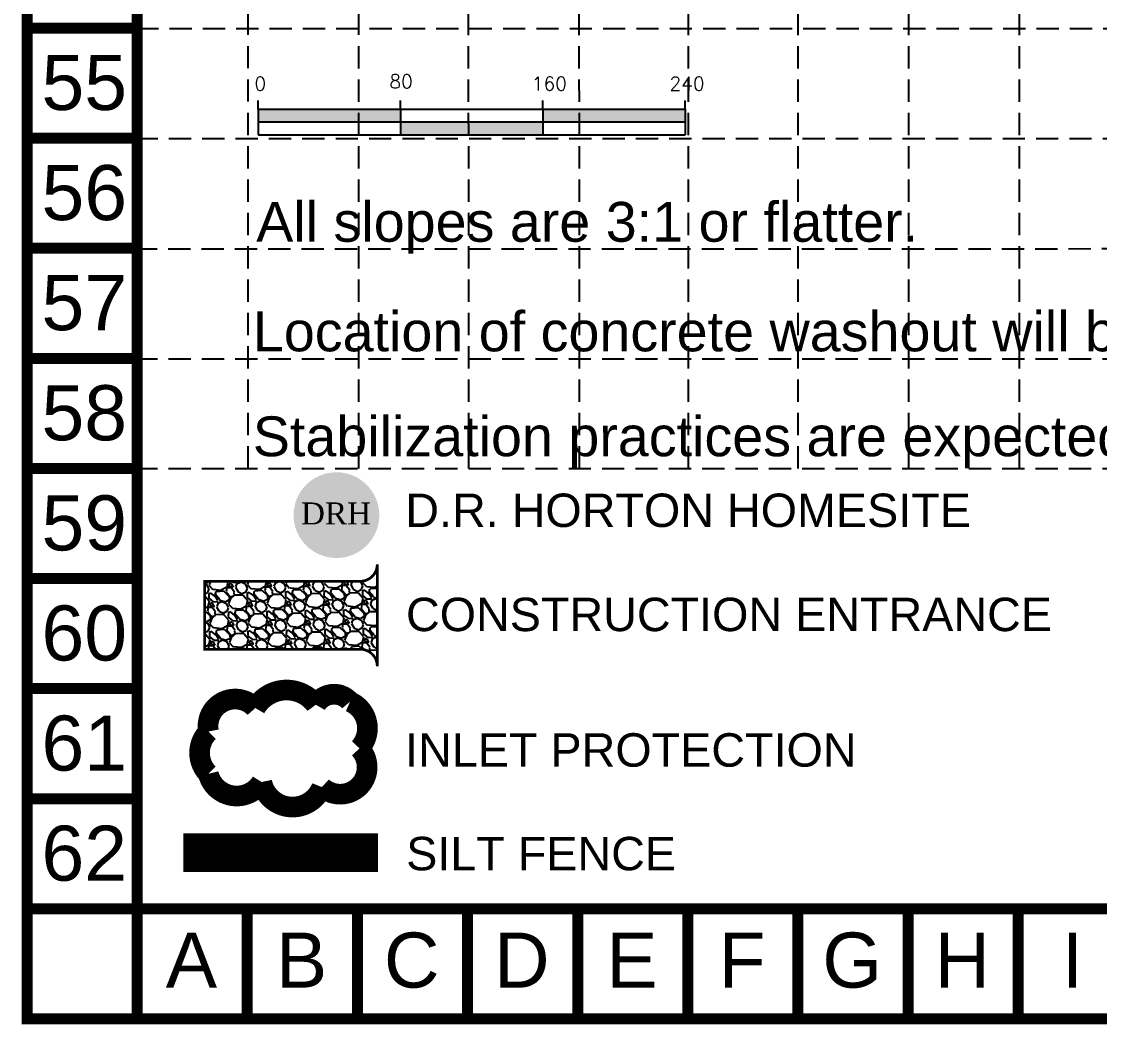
# Model space of a CAD drawing. Header units: feet. Extents: x 9681 to 12164, y 9191 to 13159.
# Drawn here: x 9681 to 10287, y 9191 to 9754 of the extents above; entities that cross this region are included whole.
import ezdxf
from ezdxf.enums import TextEntityAlignment as Align

# ---------------------------------------------------------------- set-up
doc = ezdxf.new("R2010")
doc.units = ezdxf.units.FT
doc.header["$MEASUREMENT"] = 0
doc.linetypes.add('DASHED', pattern=[0.75, 0.5, -0.25])
for name, color, linetype in [('BASE', 7, 'Continuous'), ('DRH LOTS', 1, 'Continuous'), ('GRID', 254, 'DASHED'), ('LEGEND', 7, 'Continuous'), ('PHASES', 7, 'Continuous')]:
    doc.layers.add(name, color=color, linetype=linetype)
doc.styles.add('DRHorton', font='dutcheb.ttf')
doc.styles.add('L120', font='simplex.shx', dxfattribs={"height": 4.8})
doc.styles.add("L200'", font='ARIAL.TTF', dxfattribs={"height": 0.001968503937008})
doc.styles.get("Standard").update_dxf_attribs({"font": 'ARIAL.TTF'})

# ---------------------------------------------------------------- blocks, each defined once
blk = doc.blocks.new('A$C184D5C38')
h = blk.add_hatch(color=1)
h.paths.add_polyline_path([(39.2202272718223, 19.61011787887401, 1), (-9.647214028518647e-06, 19.61011787887401, 1)])
h.paths.add_polyline_path([(1.942783491171213, 11.53364377435901), (36.96738318095959, 11.53364377435901), (36.96738318095959, 28.92146703215985), (1.942783491171213, 28.92146703215985)], flags=24)
at = {"layer": 'DRH LOTS', "color": 176, "style": 'DRHorton'}
blk.add_text('DRH', height=10.05935755088541, dxfattribs=at).set_placement((19.43043099186434, 15.36455902721718), align=Align.CENTER)
blk = doc.blocks.new('A$C78AD1E1C')
h = blk.add_hatch(color=7)
h.paths.add_polyline_path([(82.12219038407964, 7.20750807902247), (82.12219038407966, 14.41501761204927), (2.122190384079659, 14.41501761204927), (2.122190384079659, 7.207508079023682)])
h.paths.add_polyline_path([(82.12219038407964, 7.20750807902247), (82.12219038407966, -1.454012817703187e-06), (162.1221903840797, -1.454012817703187e-06), (162.1221903840797, 7.207508079021256)])
h.paths.add_polyline_path([(162.1221903840797, 14.41501761204927), (162.1221903840797, 7.207508079021256), (242.1221903840797, 7.207508079020044), (242.1221903840797, 14.41501761204927)])
at = {"color": 7}
for p, q in [((2.122190384079659, 14.41501761204927), (2.122190384079659, 19.21501761204854)), ((82.12219038407966, 14.41501761204927), (82.12219038407966, 19.21501761204854)), ((162.1221903840797, 14.41501761204927), (162.1221903840797, 19.21501761204854)), ((242.1221903840797, 14.41501761204927), (242.1221903840797, 19.21501761204854)), ((2.122190384079659, 14.41501761204927), (82.12219038407966, 14.41501761204927)), ((2.122190384079659, 14.41501761204927), (2.122190384079659, -1.454012817703187e-06)), ((82.12219038407966, 14.41501761204927), (242.1221903840797, 14.41501761204927)), ((82.12219038407966, 14.41501761204927), (82.12219038407966, -1.454012817703187e-06)), ((162.1221903840797, 14.41501761204927), (162.1221903840797, -1.454012817703187e-06)), ((242.1221903840797, 14.41501761204927), (242.1221903840797, -1.454012817703187e-06)), ((2.122190384079659, 7.207508079023683), (242.1221903840797, 7.207508079020045)), ((2.122190384079659, -1.454012817703187e-06), (82.12219038407966, -1.454012817703187e-06)), ((82.12219038407966, -1.454012817703187e-06), (242.1221903840797, -1.454012817703187e-06))]:
    blk.add_line(p, q, dxfattribs=at)
at = {"color": 7, "style": 'L120'}
for s, p in [('0', (6.305208444246091e-06, 24.93908365164316)), ('80', (75.82821423607129, 26.10985214588436)), ('160', (155.8992897291228, 24.93908365164316)), ('240', (233.3315498984794, 24.93912550965251))]:
    blk.add_text(s, height=7.68, dxfattribs=at).set_placement(p)

msp = doc.modelspace()

# ---------------------------------------------------------------- hatches: boundary and pattern name
at = {"layer": 'LEGEND'}
h = msp.add_hatch(dxfattribs=at)
h.set_pattern_fill('GRAVEL', color=4, scale=15.28076535987775, angle=-43.93425516442545, style=0)
h.set_pattern_definition([(184.0785448355745, (-11574.78633408553, 158.0285963478927), (-183.454504557789, -14.21982205218574), [2.055813048456511, -203.5258585355633]), (141.0354448355745, (-11576.83694445615, 157.8823790213937), (142.653039283051, -116.2233701285811), [3.52783973710426, -349.2560270079642]), (88.57614483557452, (-11579.57996449679, 160.1008213719451), (-6.583044616518595, -227.0695054875584), [2.487525231403783, -246.2653035242815]), (223.3394448355745, (-11586.5221893124, 161.4846561670347), (223.0500266823754, 209.482467704991), [3.212597547729979, -318.0470961022066]), (248.8994448355745, (-11588.85871290202, 159.2797895877611), (72.20617351077748, 185.0623517493876), [3.150206182765598, -311.8708399552243]), (313.3394448355745, (-11589.99280944774, 156.3408014797442), (-209.4824677049909, 223.0500266823754), [3.21259754772998, -318.0470961022066]), (353.7599448355745, (-11587.78794286844, 154.004277890097), (-249.0779589328648, 27.78761714894074), [4.248495912241453, -420.600759135066]), (28.32104483557454, (-11583.56462144708, 153.5424938090327), (310.2801431699004, 167.8769885326297), [4.011017537783593, -397.0908737674637]), (77.49534483557453, (-11580.03370969572, 155.4453694050699), (49.7957618315219, 227.8734293401977), [3.223477452666193, -319.1246192715561]), (131.3021448355745, (-11579.33576313657, 158.5923839037023), (110.4444012045875, -127.6293599748294), [3.680097283150078, -180.324690470527]), (178.4631448355746, (-11581.76473387075, 161.3570185977587), (-248.6760326645685, 6.181071478894489), [4.759163809803209, -471.157568628121]), (94.87984483557395, (-11575.73401889405, 150.8783451417112), (-13.41596124408096, 140.2414569149252), [1.624360638520362, -160.8123908479569]), (127.5349448355745, (-11575.87219733844, 152.4968249668182), (121.8503780769457, -159.838330836996), [3.090336144085597, -305.9440117412114]), (181.0657448355745, (-11577.75497572914, 154.9474103544144), (-10.60229486515523, -11.00423909635436), [2.161021117959254, -19.44923590392938]), (159.2643448355745, (-11577.25299723739, 157.010079048232), (76.2257727111416, -31.00296910015271), [1.16375252827757, -115.2110877188147]), (247.8671448355745, (-11578.3413624833, 157.422112388389), (20.80264294116822, 43.6150007129793), [1.645784271554914, -80.64365851767118]), (347.0295448355745, (-11578.96142221408, 155.8975971558957), (54.2172948099039, -9.798355072904425), [2.673049003638055, -86.42836033307184]), (117.6308448355745, (-11576.35658061782, 155.2976346305077), (11.40620150978493, -32.20880589604719), [1.932879291136287, -46.38914882956698]), (332.4552448355745, (-11584.72381918415, 163.5714415072725), (141.8491785631209, -73.01031230064248), [2.707751621770337, -268.0680981897047]), (26.4119448355745, (-11582.32298453743, 162.3192637225056), (-160.6421205348583, -78.63750015447263), [2.271653859164787, -224.8932583535877]), (249.2643448355745, (-11574.23612230097, 157.4984817686964), (31.00296910015271, 76.2257727111416), [2.327489775789778, -114.0473504713024]), (299.6762448355745, (-11575.0601889813, 155.3217512768788), (-78.23558364266883, 139.0355660015109), [2.707751621770337, -268.0680981897046]), (295.5097448355746, (-11591.29723996641, 156.7488153787581), (-33.81665803183668, 75.01990480370247), [2.61117718469591, -127.947743173161]), (250.8408448355745, (-11590.17269975087, 154.392194583832), (61.60415120235666, 174.0580053664166), [2.187869422696575, -216.5993937430335]), (22.86714483557454, (-11584.72837152835, 146.3882231617536), (75.01994103162694, 33.81657827230395), [2.327489775789781, -114.0473504713025]), (333.4197448355745, (-11582.58379656509, 147.2926786634125), (-185.4641942514814, 93.81292973680287), [2.561529978041667, -253.5907801916838]), (25.50974483557454, (-11590.12044701699, 151.5833460380181), (-75.01990480370247, -33.81665803183664), [1.305588592347955, -129.253331765509]), (57.37564483557452, (-11585.38862566982, 147.0243606568401), (31.40496467766733, 54.61921752192143), [0.7791662257001664, -77.1377466788583]), (122.0295448355745, (-11584.96855344752, 147.6805953572002), (22.41044209365054, -42.81109485545448), [3.150206182765594, -59.8539938763731]), (142.0747448355744, (-11586.63928600651, 150.3512654585847), (120.6446385179936, -95.01868502139082), [2.919390222004644, -289.0192193977952]), (259.7558448355745, (-11579.91562845666, 154.907215943751), (10.20032810359849, 32.61077224894149), [2.203822541732288, -52.89175628234027]), (309.2229448355745, (-11580.30756459148, 152.7385243340541), (165.8673318014592, -202.2475095987604), [3.847605033025029, -380.9122411965677]), (17.01114483557456, (-11577.87457441625, 149.7578243672542), (-118.2329882310583, -34.62048744410803), [1.573246478391569, -155.7518597837261]), (46.06574483557452, (-11576.37015638911, 150.2180910002025), (-0.4019441068179461, 21.60652727539236), [0.916845921592665, -14.36391943828509]), (76.3221448355745, (-11586.54130197282, 150.8934383610485), (-30.1991806301061, -119.4387889880805), [2.122865046855658, -210.1643119923861]), (4.078544835574534, (-11586.03932348108, 152.9561070548589), (183.454504557789, 14.21982205218577), [4.111626096913022, -201.4700454871067]), (316.0657448355745, (-11581.93810273982, 153.2485417079133), (21.60652727539236, 0.4019441068179488), [3.972998993568217, -11.30776636630954]), (281.3705448355745, (-11579.07700146014, 150.491945895983), (-35.82616136415588, 183.0525995547265), [2.416102934111711, -239.194007107875]), (210.1203448355745, (-11578.60065706289, 148.1232667778404), (-53.41340215284831, -33.41465374755559), [2.224909997928922, -109.0207427061708]), (163.7117448355745, (-11580.52514731233, 147.0067654444756), (-315.1034296123547, 91.4010538593692), [3.622534640039397, -358.631525313749]), (131.4918448355745, (-11584.00228888173, 148.0227807511128), (-132.4528336634843, 148.8339749969782), [3.83240067149198, -379.4072538970413])])
edge = h.paths.add_edge_path()
edge.add_line((9881.190290386154, 9391.958350785477), (9881.190290386154, 9449.267340429902))
edge.add_arc((9871.638794031607, 9449.267340429888), 9.551496354545266, -89.96094406197483, 9.271161616197787e-11, ccw=False)
edge.add_line((9871.645304853591, 9439.715846294408), (9784.111695266462, 9439.707917795817))
edge.add_line((9784.111695266462, 9439.707917795819), (9784.111695266462, 9401.473293004055))
edge.add_line((9784.111695266462, 9401.473293004054), (9871.632283209672, 9401.509844920916))
edge.add_arc((9871.638794031644, 9391.958350785473), 9.551496354510038, 2.5693225325085223e-11, 90.03905593795957, ccw=False)

# ---------------------------------------------------------------- linework, layer by layer
at = {"layer": 'BASE', "const_width": 6.191450106174835}
for points in [[(12160.89283878322, 9193.600787730495), (12160.89283878322, 13156.12885568219), (9684.312796313248, 13156.12885568219), (9684.312796313248, 9193.600787730495)], [(12098.9783377215, 9255.515288792052), (12098.9783377215, 13094.21435462063), (9746.22729737514, 13094.21435462063), (9746.22729737514, 9255.515288792052)]]:
    msp.add_lwpolyline(points, close=True, dxfattribs=at)
for points in [[(9746.22729737514, 9750.831297286182), (9684.312796313248, 9750.831297286182)], [(9746.22729737514, 9688.91679622429), (9684.312796313248, 9688.91679622429)], [(9746.22729737514, 9627.002295162732), (9684.312796313248, 9627.002295162732)], [(9746.22729737514, 9565.08779410084), (9684.312796313248, 9565.08779410084)], [(9746.22729737514, 9503.173293039285), (9684.312796313248, 9503.173293039285)], [(9746.22729737514, 9441.258791977392), (9684.312796313248, 9441.258791977392)], [(9746.22729737514, 9379.344290915667), (9684.312796313248, 9379.344290915667)], [(9746.22729737514, 9317.429789853944), (9684.312796313248, 9317.429789853944)], [(9746.22729737514, 9255.515288792052), (9684.312796313248, 9255.515288792052)], [(9746.22729737514, 9255.515288792052), (9746.22729737514, 9193.600787730495)], [(9808.141798436864, 9255.515288792052), (9808.141798436864, 9193.600787730495)], [(9870.056299498588, 9255.515288792052), (9870.056299498588, 9193.600787730495)], [(9931.970800560313, 9255.515288792052), (9931.970800560313, 9193.600787730495)], [(9993.885301622036, 9255.515288792052), (9993.885301622036, 9193.600787730495)], [(10055.79980268376, 9255.515288792052), (10055.79980268376, 9193.600787730495)], [(10117.71430374549, 9255.515288792052), (10117.71430374549, 9193.600787730495)], [(10179.62880480738, 9255.515288792052), (10179.62880480738, 9193.600787730495)], [(10241.5433058691, 9255.515288792052), (10241.5433058691, 9193.600787730495)]]:
    msp.add_lwpolyline(points, dxfattribs=at)
at = {"layer": 'GRID', "color": 253, "linetype": 'DASHED', "ltscale": 25}
for p, q in [((9808.706983504517, 9503.182005071963), (9808.371910215648, 13091.88809069694)), ((9870.88412692425, 9503.172229524778), (9870.114315322993, 13091.86020837599)), ((9932.613324430708, 9503.162524404059), (9932.042792543312, 13091.69705077459)), ((9994.85762352442, 9503.152738298597), (9993.87691830374, 13091.60123952297)), ((10056.20774014637, 9503.143092777318), (10055.94630971037, 13092.08008605193)), ((10117.74069884078, 9503.133418509444), (10117.93481019295, 13091.96501467641)), ((10180.12191584507, 9503.123610877623), (10179.78873085901, 13091.73681774549)), ((10242.25639381901, 9503.113842038338), (10241.62392937561, 13091.7897510443)), ((9745.639481128119, 9750.62429145238), (12098.39052147465, 9750.62429145238)), ((9745.31704357081, 9688.758358974703), (12096.42183592962, 9688.626141419367)), ((9744.878362572495, 9626.669200249758), (12096.42684212512, 9627.086748115504)), ((9745.085038035179, 9564.89273584422), (12096.65549244157, 9564.727360570643)), ((9745.085934674911, 9503.192007631274), (12096.57388634672, 9502.82230455129))]:
    msp.add_line(p, q, dxfattribs=at)
at = {"layer": 'LEGEND', "color": 4, "const_width": 1.528076535987775}
msp.add_lwpolyline([(9881.190290386154, 9391.958350785477), (9881.190290386154, 9449.267340429902, -0.4140139244211871), (9871.645304853591, 9439.715846294408), (9784.111695266462, 9439.707917795819), (9784.111695266462, 9401.473293004054), (9871.63228320967, 9401.509844920916, -0.4144132285109485)], format="xyb", close=True, dxfattribs=at)
at = {"layer": 'LEGEND', "color": 170, "ltscale": 100, "const_width": 11.6121012551106}
msp.add_lwpolyline([(9812.619939867807, 9368.436281122253, 0.5205670505517462), (9812.619939867807, 9368.436281122253, 0.7651954600696135), (9786.353160465815, 9355.213285909365, 0.4178788784126488), (9786.190448107958, 9331.42200888094, 0.6649002420699669), (9816.207284663531, 9326.839774127697, 0.744833174426672), (9850.06217365303, 9323.997341913395, 0.9756416855879776), (9871.152164504165, 9345.783057091905, 0.5205670505517462), (9865.900722453145, 9372.028054945049, 0.5205670505517462), (9846.64542724497, 9370.278386341819, 0.5402640007904789), (9812.619939867807, 9368.436281122253)], format="xyb", close=True, dxfattribs=at)
at = {"layer": 'LEGEND', "color": 200, "const_width": 21.82556159424563}
msp.add_lwpolyline([(9772.116266186502, 9287.109756841315), (9881.632379295053, 9287.109756841315)], dxfattribs=at)

# ---------------------------------------------------------------- block references
at = {"layer": 'PHASES', "color": 7}
msp.add_blockref('A$C78AD1E1C', (9812.156989781, 9690.828721996895), dxfattribs=at)
at = {"layer": 'PHASES', "color": 7, "xscale": 1.229045400000189, "yscale": 1.229045400000189, "zscale": 1.2290454}
msp.add_blockref('A$C184D5C38', (9834.133429563828, 9452.80811394718), dxfattribs=at)

# ---------------------------------------------------------------- texts
at = {"layer": 'BASE'}
for s, p in [('55', (9716.469056281068, 9720.216323979208)), ('56', (9716.469099492528, 9658.301818927455)), ('57', (9716.468883434554, 9596.387235741277)), ('58', (9716.468883434554, 9534.472769756736)), ('59', (9716.468926646266, 9472.55824517129)), ('60', (9716.468969857728, 9410.643740119538)), ('61', (9716.468969857811, 9348.729254601307)), ('62', (9716.468969857811, 9286.814788616764)), ('A', (9776.718864209943, 9226.706933794418)), ('B', (9838.633365271835, 9226.706933794418)), ('C', (9900.54786633339, 9226.706933794418)), ('D', (9962.462367395283, 9226.706933794418)), ('E', (10024.37686845701, 9226.706933794418)), ('F', (10086.29136951873, 9226.706933794418)), ('G', (10148.20587058046, 9226.706933794418)), ('H', (10210.12037164218, 9226.706933794418)), ('I', (10272.03487270407, 9226.706933794418))]:
    msp.add_text(s, height=30.95725053087417, dxfattribs=at).set_placement(p, align=Align.MIDDLE_CENTER)
at = {"layer": 'BASE', "color": 7, "style": "L200'"}
for s, p in [('All slopes are 3:1 or flatter.', (9813.144044197132, 9630.651983483122)), ('Location of concrete washout will be determined in the field and will be reflected on this Site Map.', (9811.25996939174, 9569.034095256227)), ('Stabilization practices are expected to be used at all disturbed areas; DR Horton lots are the distrubed area.', (9811.228582031279, 9510.040588665053))]:
    msp.add_text(s, height=22.39942912684526, dxfattribs=at).set_placement(p)
at = {"layer": 'LEGEND', "style": "L200'"}
for s, p in [('D.R. HORTON HOMESITE', (9896.968470032583, 9470.241034565437)), ('CONSTRUCTION ENTRANCE', (9897.355100588751, 9411.675345765867)), ('INLET PROTECTION', (9896.882482352827, 9335.464479917362)), ('SILT FENCE', (9897.469322601959, 9277.195782329176))]:
    msp.add_text(s, height=18.79373265883513, dxfattribs=at).set_placement(p)

doc.saveas('drawing.dxf')
